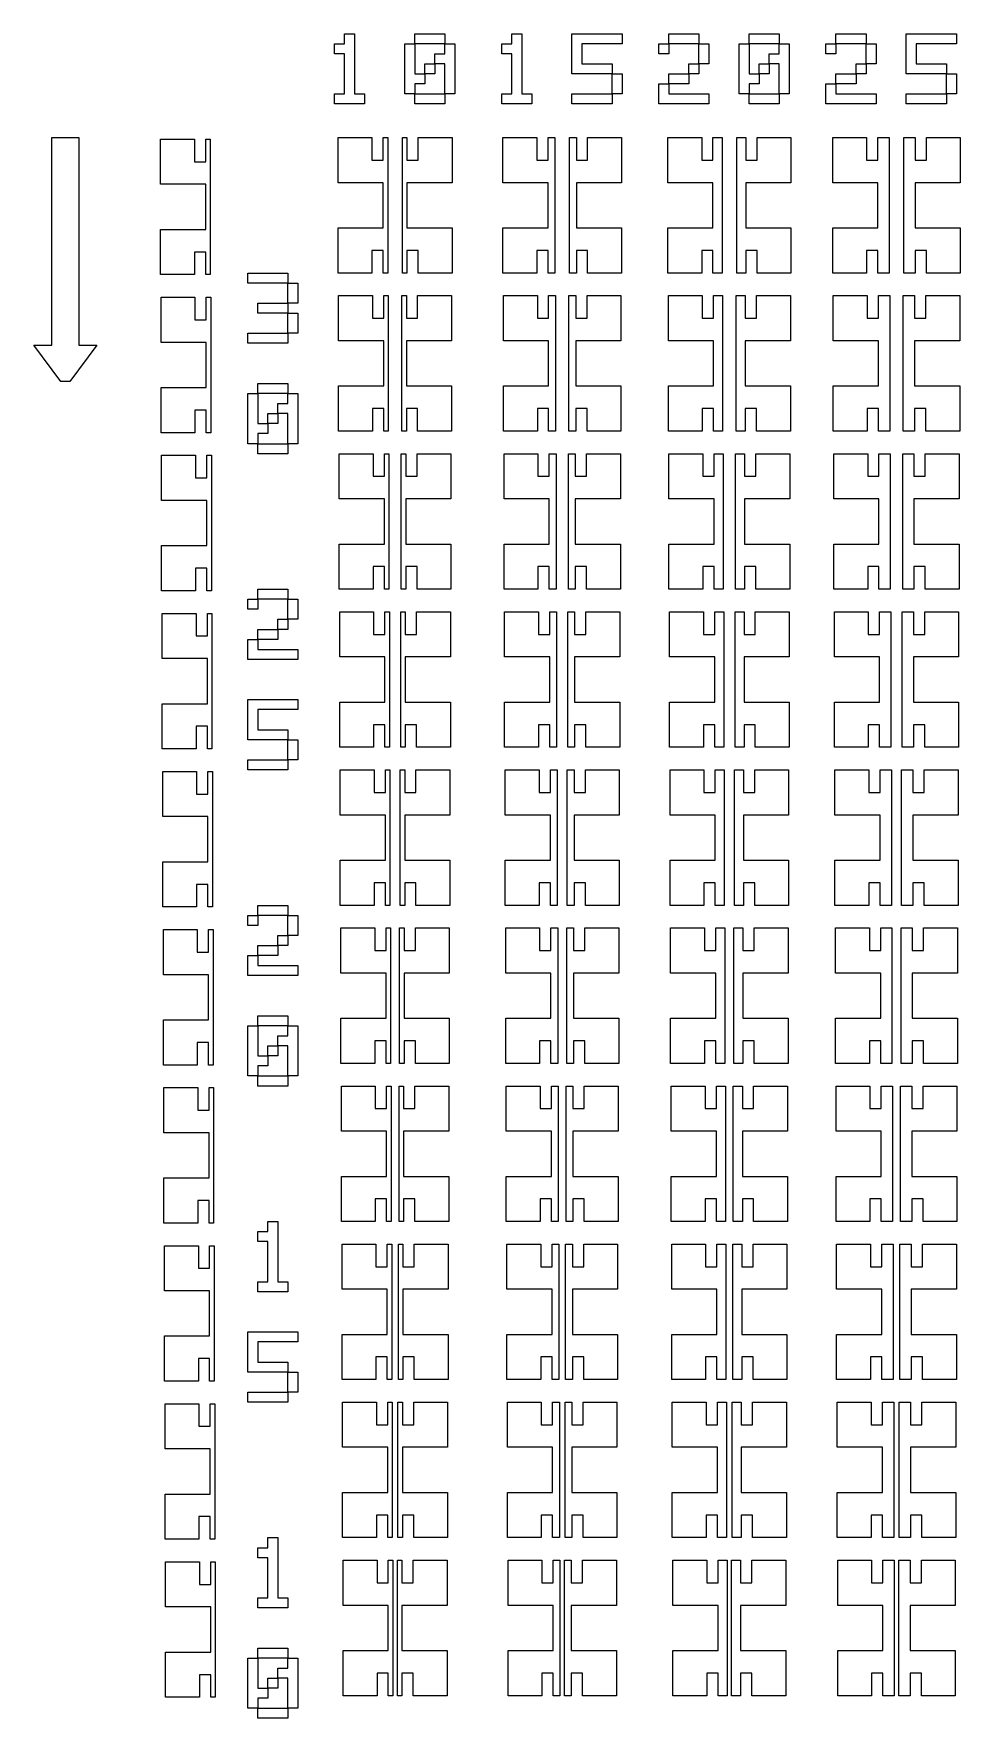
# Model space of a CAD drawing. Extents: x -8000 to 35012, y -2000 to 35300.
# Drawn here: x -8000 to 12512, y -2000 to 35300 of the extents above; entities that cross this region are included whole.
import ezdxf

# ---------------------------------------------------------------- set-up
doc = ezdxf.new("R2010")
doc.units = 0
doc.layers.add('L0D0', color=1, linetype='CONTINUOUS')

msp = doc.modelspace()

# ---------------------------------------------------------------- linework, layer by layer
at = {"layer": 'L0D0'}
for points in [[(-1340.278, 33744.444), (-1340.278, 33966.667), (-1118.056, 33966.667), (-1118.056, 34855.556), (-1340.278, 34855.556), (-1340.278, 35077.778), (-1118.056, 35077.778), (-1118.056, 35300), (-895.833, 35300), (-895.833, 33966.667), (-673.611, 33966.667), (-673.611, 33744.444)], [(215.278, 33966.667), (215.278, 35077.778), (437.5, 35077.778), (437.5, 34411.111), (659.722, 34411.111), (659.722, 34188.889), (437.5, 34188.889), (437.5, 33966.667)], [(437.5, 35077.778), (437.5, 35300), (1104.167, 35300), (1104.167, 35077.778)], [(1104.167, 33966.667), (1104.167, 34633.333), (881.944, 34633.333), (881.944, 34855.556), (1104.167, 34855.556), (1104.167, 35077.778), (1326.389, 35077.778), (1326.389, 33966.667)], [(2359.722, 33744.444), (2359.722, 33966.667), (2581.944, 33966.667), (2581.944, 34855.556), (2359.722, 34855.556), (2359.722, 35077.778), (2581.944, 35077.778), (2581.944, 35300), (2804.167, 35300), (2804.167, 33966.667), (3026.389, 33966.667), (3026.389, 33744.444)], [(3915.278, 34411.111), (3915.278, 35300), (5026.389, 35300), (5026.389, 35077.778), (4137.5, 35077.778), (4137.5, 34633.333), (4804.167, 34633.333), (4804.167, 34411.111)], [(5837.5, 34855.556), (5837.5, 35077.778), (6059.722, 35077.778), (6059.722, 34855.556)], [(6059.722, 35077.778), (6059.722, 35300), (6726.389, 35300), (6726.389, 35077.778)], [(6726.389, 34633.333), (6726.389, 35077.778), (6948.611, 35077.778), (6948.611, 34633.333)], [(7615.278, 33966.667), (7615.278, 35077.778), (7837.5, 35077.778), (7837.5, 34411.111), (8059.722, 34411.111), (8059.722, 34188.889), (7837.5, 34188.889), (7837.5, 33966.667)], [(7837.5, 35077.778), (7837.5, 35300), (8504.167, 35300), (8504.167, 35077.778)], [(8504.167, 33966.667), (8504.167, 34633.333), (8281.944, 34633.333), (8281.944, 34855.556), (8504.167, 34855.556), (8504.167, 35077.778), (8726.389, 35077.778), (8726.389, 33966.667)], [(9537.5, 34855.556), (9537.5, 35077.778), (9759.722, 35077.778), (9759.722, 34855.556)], [(9759.722, 35077.778), (9759.722, 35300), (10426.389, 35300), (10426.389, 35077.778)], [(10426.389, 34633.333), (10426.389, 35077.778), (10648.611, 35077.778), (10648.611, 34633.333)], [(11315.278, 34411.111), (11315.278, 35300), (12426.389, 35300), (12426.389, 35077.778), (11537.5, 35077.778), (11537.5, 34633.333), (12204.167, 34633.333), (12204.167, 34411.111)], [(659.722, 34411.111), (659.722, 34633.333), (881.944, 34633.333), (881.944, 34411.111)], [(4804.167, 33966.667), (4804.167, 34411.111), (5026.389, 34411.111), (5026.389, 33966.667)], [(6059.722, 34188.889), (6059.722, 34411.111), (6504.167, 34411.111), (6504.167, 34188.889)], [(6504.167, 34411.111), (6504.167, 34633.333), (6726.389, 34633.333), (6726.389, 34411.111)], [(8059.722, 34411.111), (8059.722, 34633.333), (8281.944, 34633.333), (8281.944, 34411.111)], [(9759.722, 34188.889), (9759.722, 34411.111), (10204.167, 34411.111), (10204.167, 34188.889)], [(10204.167, 34411.111), (10204.167, 34633.333), (10426.389, 34633.333), (10426.389, 34411.111)], [(12204.167, 33966.667), (12204.167, 34411.111), (12426.389, 34411.111), (12426.389, 33966.667)], [(437.5, 33744.444), (437.5, 33966.667), (1104.167, 33966.667), (1104.167, 33744.444)], [(3915.278, 33744.444), (3915.278, 33966.667), (4804.167, 33966.667), (4804.167, 33744.444)], [(5837.5, 33744.444), (5837.5, 34188.889), (6059.722, 34188.889), (6059.722, 33966.667), (6948.611, 33966.667), (6948.611, 33744.444)], [(7837.5, 33744.444), (7837.5, 33966.667), (8504.167, 33966.667), (8504.167, 33744.444)], [(9537.5, 33744.444), (9537.5, 34188.889), (9759.722, 34188.889), (9759.722, 33966.667), (10648.611, 33966.667), (10648.611, 33744.444)], [(11315.278, 33744.444), (11315.278, 33966.667), (12204.167, 33966.667), (12204.167, 33744.444)], [(-7400, 27600), (-8000, 28400), (-7600, 28400), (-7600, 33000), (-7000, 33000), (-7000, 28400), (-6600, 28400), (-7200, 27600)], [(-5192.5, 29965), (-5192.5, 30965), (-4192.5, 30965), (-4192.5, 31965), (-5192.5, 31965), (-5192.5, 32965), (-4442.5, 32965), (-4442.5, 32465), (-4192.5, 32465), (-4192.5, 32965), (-4092.5, 32965), (-4092.5, 29965), (-4192.5, 29965), (-4192.5, 30465), (-4442.5, 30465), (-4442.5, 29965)], [(-1262.5, 30000), (-1262.5, 31000), (-262.5, 31000), (-262.5, 32000), (-1262.5, 32000), (-1262.5, 33000), (-512.5, 33000), (-512.5, 32500), (-262.5, 32500), (-262.5, 33000), (-162.5, 33000), (-162.5, 30000), (-262.5, 30000), (-262.5, 30500), (-512.5, 30500), (-512.5, 30000)], [(162.5, 30000), (162.5, 33000), (262.5, 33000), (262.5, 32500), (512.5, 32500), (512.5, 33000), (1262.5, 33000), (1262.5, 32000), (262.5, 32000), (262.5, 31000), (1262.5, 31000), (1262.5, 30000), (512.5, 30000), (512.5, 30500), (262.5, 30500), (262.5, 30000)], [(2387.5, 30000), (2387.5, 31000), (3387.5, 31000), (3387.5, 32000), (2387.5, 32000), (2387.5, 33000), (3137.5, 33000), (3137.5, 32500), (3387.5, 32500), (3387.5, 33000), (3537.5, 33000), (3537.5, 30000), (3387.5, 30000), (3387.5, 30500), (3137.5, 30500), (3137.5, 30000)], [(3862.5, 30000), (3862.5, 33000), (4012.5, 33000), (4012.5, 32500), (4262.5, 32500), (4262.5, 33000), (5012.5, 33000), (5012.5, 32000), (4012.5, 32000), (4012.5, 31000), (5012.5, 31000), (5012.5, 30000), (4262.5, 30000), (4262.5, 30500), (4012.5, 30500), (4012.5, 30000)], [(6037.5, 30000), (6037.5, 31000), (7037.5, 31000), (7037.5, 32000), (6037.5, 32000), (6037.5, 33000), (6787.5, 33000), (6787.5, 32500), (7037.5, 32500), (7037.5, 33000), (7237.5, 33000), (7237.5, 30000), (7037.5, 30000), (7037.5, 30500), (6787.5, 30500), (6787.5, 30000)], [(7562.5, 30000), (7562.5, 33000), (7762.5, 33000), (7762.5, 32500), (8012.5, 32500), (8012.5, 33000), (8762.5, 33000), (8762.5, 32000), (7762.5, 32000), (7762.5, 31000), (8762.5, 31000), (8762.5, 30000), (8012.5, 30000), (8012.5, 30500), (7762.5, 30500), (7762.5, 30000)], [(9687.5, 30000), (9687.5, 31000), (10687.5, 31000), (10687.5, 32000), (9687.5, 32000), (9687.5, 33000), (10437.5, 33000), (10437.5, 32500), (10687.5, 32500), (10687.5, 33000), (10937.5, 33000), (10937.5, 30000), (10687.5, 30000), (10687.5, 30500), (10437.5, 30500), (10437.5, 30000)], [(11262.5, 30000), (11262.5, 33000), (11512.5, 33000), (11512.5, 32500), (11762.5, 32500), (11762.5, 33000), (12512.5, 33000), (12512.5, 32000), (11512.5, 32000), (11512.5, 31000), (12512.5, 31000), (12512.5, 30000), (11762.5, 30000), (11762.5, 30500), (11512.5, 30500), (11512.5, 30000)], [(-3262.5, 29777.778), (-3262.5, 30000), (-2373.611, 30000), (-2373.611, 29777.778)], [(-2373.611, 29333.333), (-2373.611, 29777.778), (-2151.389, 29777.778), (-2151.389, 29333.333)], [(-1250, 26500), (-1250, 27500), (-250, 27500), (-250, 28500), (-1250, 28500), (-1250, 29500), (-500, 29500), (-500, 29000), (-250, 29000), (-250, 29500), (-150, 29500), (-150, 26500), (-250, 26500), (-250, 27000), (-500, 27000), (-500, 26500)], [(150, 26500), (150, 29500), (250, 29500), (250, 29000), (500, 29000), (500, 29500), (1250, 29500), (1250, 28500), (250, 28500), (250, 27500), (1250, 27500), (1250, 26500), (500, 26500), (500, 27000), (250, 27000), (250, 26500)], [(2400, 26500), (2400, 27500), (3400, 27500), (3400, 28500), (2400, 28500), (2400, 29500), (3150, 29500), (3150, 29000), (3400, 29000), (3400, 29500), (3550, 29500), (3550, 26500), (3400, 26500), (3400, 27000), (3150, 27000), (3150, 26500)], [(3850, 26500), (3850, 29500), (4000, 29500), (4000, 29000), (4250, 29000), (4250, 29500), (5000, 29500), (5000, 28500), (4000, 28500), (4000, 27500), (5000, 27500), (5000, 26500), (4250, 26500), (4250, 27000), (4000, 27000), (4000, 26500)], [(6050, 26500), (6050, 27500), (7050, 27500), (7050, 28500), (6050, 28500), (6050, 29500), (6800, 29500), (6800, 29000), (7050, 29000), (7050, 29500), (7250, 29500), (7250, 26500), (7050, 26500), (7050, 27000), (6800, 27000), (6800, 26500)], [(7550, 26500), (7550, 29500), (7750, 29500), (7750, 29000), (8000, 29000), (8000, 29500), (8750, 29500), (8750, 28500), (7750, 28500), (7750, 27500), (8750, 27500), (8750, 26500), (8000, 26500), (8000, 27000), (7750, 27000), (7750, 26500)], [(9700, 26500), (9700, 27500), (10700, 27500), (10700, 28500), (9700, 28500), (9700, 29500), (10450, 29500), (10450, 29000), (10700, 29000), (10700, 29500), (10950, 29500), (10950, 26500), (10700, 26500), (10700, 27000), (10450, 27000), (10450, 26500)], [(11250, 26500), (11250, 29500), (11500, 29500), (11500, 29000), (11750, 29000), (11750, 29500), (12500, 29500), (12500, 28500), (11500, 28500), (11500, 27500), (12500, 27500), (12500, 26500), (11750, 26500), (11750, 27000), (11500, 27000), (11500, 26500)], [(-5180, 26465), (-5180, 27465), (-4180, 27465), (-4180, 28465), (-5180, 28465), (-5180, 29465), (-4430, 29465), (-4430, 28965), (-4180, 28965), (-4180, 29465), (-4080, 29465), (-4080, 26465), (-4180, 26465), (-4180, 26965), (-4430, 26965), (-4430, 26465)], [(-3040.278, 29111.111), (-3040.278, 29333.333), (-2373.611, 29333.333), (-2373.611, 29111.111)], [(-2373.611, 28666.667), (-2373.611, 29111.111), (-2151.389, 29111.111), (-2151.389, 28666.667)], [(-3262.5, 28444.444), (-3262.5, 28666.667), (-2373.611, 28666.667), (-2373.611, 28444.444)], [(-3262.5, 26222.222), (-3262.5, 27333.333), (-3040.278, 27333.333), (-3040.278, 26666.667), (-2818.056, 26666.667), (-2818.056, 26444.444), (-3040.278, 26444.444), (-3040.278, 26222.222)], [(-3040.278, 27333.333), (-3040.278, 27555.556), (-2373.611, 27555.556), (-2373.611, 27333.333)], [(-2373.611, 26222.222), (-2373.611, 26888.889), (-2595.833, 26888.889), (-2595.833, 27111.111), (-2373.611, 27111.111), (-2373.611, 27333.333), (-2151.389, 27333.333), (-2151.389, 26222.222)], [(-2818.056, 26666.667), (-2818.056, 26888.889), (-2595.833, 26888.889), (-2595.833, 26666.667)], [(-3040.278, 26000), (-3040.278, 26222.222), (-2373.611, 26222.222), (-2373.611, 26000)], [(-5167.5, 22965), (-5167.5, 23965), (-4167.5, 23965), (-4167.5, 24965), (-5167.5, 24965), (-5167.5, 25965), (-4417.5, 25965), (-4417.5, 25465), (-4167.5, 25465), (-4167.5, 25965), (-4067.5, 25965), (-4067.5, 22965), (-4167.5, 22965), (-4167.5, 23465), (-4417.5, 23465), (-4417.5, 22965)], [(-1237.5, 23000), (-1237.5, 24000), (-237.5, 24000), (-237.5, 25000), (-1237.5, 25000), (-1237.5, 26000), (-487.5, 26000), (-487.5, 25500), (-237.5, 25500), (-237.5, 26000), (-137.5, 26000), (-137.5, 23000), (-237.5, 23000), (-237.5, 23500), (-487.5, 23500), (-487.5, 23000)], [(137.5, 23000), (137.5, 26000), (237.5, 26000), (237.5, 25500), (487.5, 25500), (487.5, 26000), (1237.5, 26000), (1237.5, 25000), (237.5, 25000), (237.5, 24000), (1237.5, 24000), (1237.5, 23000), (487.5, 23000), (487.5, 23500), (237.5, 23500), (237.5, 23000)], [(2412.5, 23000), (2412.5, 24000), (3412.5, 24000), (3412.5, 25000), (2412.5, 25000), (2412.5, 26000), (3162.5, 26000), (3162.5, 25500), (3412.5, 25500), (3412.5, 26000), (3562.5, 26000), (3562.5, 23000), (3412.5, 23000), (3412.5, 23500), (3162.5, 23500), (3162.5, 23000)], [(3837.5, 23000), (3837.5, 26000), (3987.5, 26000), (3987.5, 25500), (4237.5, 25500), (4237.5, 26000), (4987.5, 26000), (4987.5, 25000), (3987.5, 25000), (3987.5, 24000), (4987.5, 24000), (4987.5, 23000), (4237.5, 23000), (4237.5, 23500), (3987.5, 23500), (3987.5, 23000)], [(6062.5, 23000), (6062.5, 24000), (7062.5, 24000), (7062.5, 25000), (6062.5, 25000), (6062.5, 26000), (6812.5, 26000), (6812.5, 25500), (7062.5, 25500), (7062.5, 26000), (7262.5, 26000), (7262.5, 23000), (7062.5, 23000), (7062.5, 23500), (6812.5, 23500), (6812.5, 23000)], [(7537.5, 23000), (7537.5, 26000), (7737.5, 26000), (7737.5, 25500), (7987.5, 25500), (7987.5, 26000), (8737.5, 26000), (8737.5, 25000), (7737.5, 25000), (7737.5, 24000), (8737.5, 24000), (8737.5, 23000), (7987.5, 23000), (7987.5, 23500), (7737.5, 23500), (7737.5, 23000)], [(9712.5, 23000), (9712.5, 24000), (10712.5, 24000), (10712.5, 25000), (9712.5, 25000), (9712.5, 26000), (10462.5, 26000), (10462.5, 25500), (10712.5, 25500), (10712.5, 26000), (10962.5, 26000), (10962.5, 23000), (10712.5, 23000), (10712.5, 23500), (10462.5, 23500), (10462.5, 23000)], [(11237.5, 23000), (11237.5, 26000), (11487.5, 26000), (11487.5, 25500), (11737.5, 25500), (11737.5, 26000), (12487.5, 26000), (12487.5, 25000), (11487.5, 25000), (11487.5, 24000), (12487.5, 24000), (12487.5, 23000), (11737.5, 23000), (11737.5, 23500), (11487.5, 23500), (11487.5, 23000)], [(-3262.5, 22555.556), (-3262.5, 22777.778), (-3040.278, 22777.778), (-3040.278, 22555.556)], [(-3040.278, 22777.778), (-3040.278, 23000), (-2373.611, 23000), (-2373.611, 22777.778)], [(-2373.611, 22333.333), (-2373.611, 22777.778), (-2151.389, 22777.778), (-2151.389, 22333.333)], [(-5155, 19465), (-5155, 20465), (-4155, 20465), (-4155, 21465), (-5155, 21465), (-5155, 22465), (-4405, 22465), (-4405, 21965), (-4155, 21965), (-4155, 22465), (-4055, 22465), (-4055, 19465), (-4155, 19465), (-4155, 19965), (-4405, 19965), (-4405, 19465)], [(-1225, 19500), (-1225, 20500), (-225, 20500), (-225, 21500), (-1225, 21500), (-1225, 22500), (-475, 22500), (-475, 22000), (-225, 22000), (-225, 22500), (-125, 22500), (-125, 19500), (-225, 19500), (-225, 20000), (-475, 20000), (-475, 19500)], [(125, 19500), (125, 22500), (225, 22500), (225, 22000), (475, 22000), (475, 22500), (1225, 22500), (1225, 21500), (225, 21500), (225, 20500), (1225, 20500), (1225, 19500), (475, 19500), (475, 20000), (225, 20000), (225, 19500)], [(2425, 19500), (2425, 20500), (3425, 20500), (3425, 21500), (2425, 21500), (2425, 22500), (3175, 22500), (3175, 22000), (3425, 22000), (3425, 22500), (3575, 22500), (3575, 19500), (3425, 19500), (3425, 20000), (3175, 20000), (3175, 19500)], [(3825, 19500), (3825, 22500), (3975, 22500), (3975, 22000), (4225, 22000), (4225, 22500), (4975, 22500), (4975, 21500), (3975, 21500), (3975, 20500), (4975, 20500), (4975, 19500), (4225, 19500), (4225, 20000), (3975, 20000), (3975, 19500)], [(6075, 19500), (6075, 20500), (7075, 20500), (7075, 21500), (6075, 21500), (6075, 22500), (6825, 22500), (6825, 22000), (7075, 22000), (7075, 22500), (7275, 22500), (7275, 19500), (7075, 19500), (7075, 20000), (6825, 20000), (6825, 19500)], [(7525, 19500), (7525, 22500), (7725, 22500), (7725, 22000), (7975, 22000), (7975, 22500), (8725, 22500), (8725, 21500), (7725, 21500), (7725, 20500), (8725, 20500), (8725, 19500), (7975, 19500), (7975, 20000), (7725, 20000), (7725, 19500)], [(9725, 19500), (9725, 20500), (10725, 20500), (10725, 21500), (9725, 21500), (9725, 22500), (10475, 22500), (10475, 22000), (10725, 22000), (10725, 22500), (10975, 22500), (10975, 19500), (10725, 19500), (10725, 20000), (10475, 20000), (10475, 19500)], [(11225, 19500), (11225, 22500), (11475, 22500), (11475, 22000), (11725, 22000), (11725, 22500), (12475, 22500), (12475, 21500), (11475, 21500), (11475, 20500), (12475, 20500), (12475, 19500), (11725, 19500), (11725, 20000), (11475, 20000), (11475, 19500)], [(-3040.278, 21888.889), (-3040.278, 22111.111), (-2595.833, 22111.111), (-2595.833, 21888.889)], [(-2595.833, 22111.111), (-2595.833, 22333.333), (-2373.611, 22333.333), (-2373.611, 22111.111)], [(-3262.5, 21444.444), (-3262.5, 21888.889), (-3040.278, 21888.889), (-3040.278, 21666.667), (-2151.389, 21666.667), (-2151.389, 21444.444)], [(-3262.5, 19666.667), (-3262.5, 20555.556), (-2151.389, 20555.556), (-2151.389, 20333.333), (-3040.278, 20333.333), (-3040.278, 19888.889), (-2373.611, 19888.889), (-2373.611, 19666.667)], [(-2373.611, 19222.222), (-2373.611, 19666.667), (-2151.389, 19666.667), (-2151.389, 19222.222)], [(-3262.5, 19000), (-3262.5, 19222.222), (-2373.611, 19222.222), (-2373.611, 19000)], [(-5142.5, 15965), (-5142.5, 16965), (-4142.5, 16965), (-4142.5, 17965), (-5142.5, 17965), (-5142.5, 18965), (-4392.5, 18965), (-4392.5, 18465), (-4142.5, 18465), (-4142.5, 18965), (-4042.5, 18965), (-4042.5, 15965), (-4142.5, 15965), (-4142.5, 16465), (-4392.5, 16465), (-4392.5, 15965)], [(-1212.5, 16000), (-1212.5, 17000), (-212.5, 17000), (-212.5, 18000), (-1212.5, 18000), (-1212.5, 19000), (-462.5, 19000), (-462.5, 18500), (-212.5, 18500), (-212.5, 19000), (-112.5, 19000), (-112.5, 16000), (-212.5, 16000), (-212.5, 16500), (-462.5, 16500), (-462.5, 16000)], [(112.5, 16000), (112.5, 19000), (212.5, 19000), (212.5, 18500), (462.5, 18500), (462.5, 19000), (1212.5, 19000), (1212.5, 18000), (212.5, 18000), (212.5, 17000), (1212.5, 17000), (1212.5, 16000), (462.5, 16000), (462.5, 16500), (212.5, 16500), (212.5, 16000)], [(2437.5, 16000), (2437.5, 17000), (3437.5, 17000), (3437.5, 18000), (2437.5, 18000), (2437.5, 19000), (3187.5, 19000), (3187.5, 18500), (3437.5, 18500), (3437.5, 19000), (3587.5, 19000), (3587.5, 16000), (3437.5, 16000), (3437.5, 16500), (3187.5, 16500), (3187.5, 16000)], [(3812.5, 16000), (3812.5, 19000), (3962.5, 19000), (3962.5, 18500), (4212.5, 18500), (4212.5, 19000), (4962.5, 19000), (4962.5, 18000), (3962.5, 18000), (3962.5, 17000), (4962.5, 17000), (4962.5, 16000), (4212.5, 16000), (4212.5, 16500), (3962.5, 16500), (3962.5, 16000)], [(6087.5, 16000), (6087.5, 17000), (7087.5, 17000), (7087.5, 18000), (6087.5, 18000), (6087.5, 19000), (6837.5, 19000), (6837.5, 18500), (7087.5, 18500), (7087.5, 19000), (7287.5, 19000), (7287.5, 16000), (7087.5, 16000), (7087.5, 16500), (6837.5, 16500), (6837.5, 16000)], [(7512.5, 16000), (7512.5, 19000), (7712.5, 19000), (7712.5, 18500), (7962.5, 18500), (7962.5, 19000), (8712.5, 19000), (8712.5, 18000), (7712.5, 18000), (7712.5, 17000), (8712.5, 17000), (8712.5, 16000), (7962.5, 16000), (7962.5, 16500), (7712.5, 16500), (7712.5, 16000)], [(9737.5, 16000), (9737.5, 17000), (10737.5, 17000), (10737.5, 18000), (9737.5, 18000), (9737.5, 19000), (10487.5, 19000), (10487.5, 18500), (10737.5, 18500), (10737.5, 19000), (10987.5, 19000), (10987.5, 16000), (10737.5, 16000), (10737.5, 16500), (10487.5, 16500), (10487.5, 16000)], [(11212.5, 16000), (11212.5, 19000), (11462.5, 19000), (11462.5, 18500), (11712.5, 18500), (11712.5, 19000), (12462.5, 19000), (12462.5, 18000), (11462.5, 18000), (11462.5, 17000), (12462.5, 17000), (12462.5, 16000), (11712.5, 16000), (11712.5, 16500), (11462.5, 16500), (11462.5, 16000)], [(-3262.5, 15555.556), (-3262.5, 15777.778), (-3040.278, 15777.778), (-3040.278, 15555.556)], [(-3040.278, 15777.778), (-3040.278, 16000), (-2373.611, 16000), (-2373.611, 15777.778)], [(-2373.611, 15333.333), (-2373.611, 15777.778), (-2151.389, 15777.778), (-2151.389, 15333.333)], [(-5130, 12465), (-5130, 13465), (-4130, 13465), (-4130, 14465), (-5130, 14465), (-5130, 15465), (-4380, 15465), (-4380, 14965), (-4130, 14965), (-4130, 15465), (-4030, 15465), (-4030, 12465), (-4130, 12465), (-4130, 12965), (-4380, 12965), (-4380, 12465)], [(-2595.833, 15111.111), (-2595.833, 15333.333), (-2373.611, 15333.333), (-2373.611, 15111.111)], [(-1200, 12500), (-1200, 13500), (-200, 13500), (-200, 14500), (-1200, 14500), (-1200, 15500), (-450, 15500), (-450, 15000), (-200, 15000), (-200, 15500), (-100, 15500), (-100, 12500), (-200, 12500), (-200, 13000), (-450, 13000), (-450, 12500)], [(100, 12500), (100, 15500), (200, 15500), (200, 15000), (450, 15000), (450, 15500), (1200, 15500), (1200, 14500), (200, 14500), (200, 13500), (1200, 13500), (1200, 12500), (450, 12500), (450, 13000), (200, 13000), (200, 12500)], [(2450, 12500), (2450, 13500), (3450, 13500), (3450, 14500), (2450, 14500), (2450, 15500), (3200, 15500), (3200, 15000), (3450, 15000), (3450, 15500), (3600, 15500), (3600, 12500), (3450, 12500), (3450, 13000), (3200, 13000), (3200, 12500)], [(3800, 12500), (3800, 15500), (3950, 15500), (3950, 15000), (4200, 15000), (4200, 15500), (4950, 15500), (4950, 14500), (3950, 14500), (3950, 13500), (4950, 13500), (4950, 12500), (4200, 12500), (4200, 13000), (3950, 13000), (3950, 12500)], [(6100, 12500), (6100, 13500), (7100, 13500), (7100, 14500), (6100, 14500), (6100, 15500), (6850, 15500), (6850, 15000), (7100, 15000), (7100, 15500), (7300, 15500), (7300, 12500), (7100, 12500), (7100, 13000), (6850, 13000), (6850, 12500)], [(7500, 12500), (7500, 15500), (7700, 15500), (7700, 15000), (7950, 15000), (7950, 15500), (8700, 15500), (8700, 14500), (7700, 14500), (7700, 13500), (8700, 13500), (8700, 12500), (7950, 12500), (7950, 13000), (7700, 13000), (7700, 12500)], [(9750, 12500), (9750, 13500), (10750, 13500), (10750, 14500), (9750, 14500), (9750, 15500), (10500, 15500), (10500, 15000), (10750, 15000), (10750, 15500), (11000, 15500), (11000, 12500), (10750, 12500), (10750, 13000), (10500, 13000), (10500, 12500)], [(11200, 12500), (11200, 15500), (11450, 15500), (11450, 15000), (11700, 15000), (11700, 15500), (12450, 15500), (12450, 14500), (11450, 14500), (11450, 13500), (12450, 13500), (12450, 12500), (11700, 12500), (11700, 13000), (11450, 13000), (11450, 12500)], [(-3040.278, 14888.889), (-3040.278, 15111.111), (-2595.833, 15111.111), (-2595.833, 14888.889)], [(-3262.5, 14444.444), (-3262.5, 14888.889), (-3040.278, 14888.889), (-3040.278, 14666.667), (-2151.389, 14666.667), (-2151.389, 14444.444)], [(-3040.278, 13333.333), (-3040.278, 13555.556), (-2373.611, 13555.556), (-2373.611, 13333.333)], [(-3262.5, 12222.222), (-3262.5, 13333.333), (-3040.278, 13333.333), (-3040.278, 12666.667), (-2818.056, 12666.667), (-2818.056, 12444.444), (-3040.278, 12444.444), (-3040.278, 12222.222)], [(-2373.611, 12222.222), (-2373.611, 12888.889), (-2595.833, 12888.889), (-2595.833, 13111.111), (-2373.611, 13111.111), (-2373.611, 13333.333), (-2151.389, 13333.333), (-2151.389, 12222.222)], [(-2818.056, 12666.667), (-2818.056, 12888.889), (-2595.833, 12888.889), (-2595.833, 12666.667)], [(-5117.5, 8965), (-5117.5, 9965), (-4117.5, 9965), (-4117.5, 10965), (-5117.5, 10965), (-5117.5, 11965), (-4367.5, 11965), (-4367.5, 11465), (-4117.5, 11465), (-4117.5, 11965), (-4017.5, 11965), (-4017.5, 8965), (-4117.5, 8965), (-4117.5, 9465), (-4367.5, 9465), (-4367.5, 8965)], [(-3040.278, 12000), (-3040.278, 12222.222), (-2373.611, 12222.222), (-2373.611, 12000)], [(-1187.5, 9000), (-1187.5, 10000), (-187.5, 10000), (-187.5, 11000), (-1187.5, 11000), (-1187.5, 12000), (-437.5, 12000), (-437.5, 11500), (-187.5, 11500), (-187.5, 12000), (-87.5, 12000), (-87.5, 9000), (-187.5, 9000), (-187.5, 9500), (-437.5, 9500), (-437.5, 9000)], [(87.5, 9000), (87.5, 12000), (187.5, 12000), (187.5, 11500), (437.5, 11500), (437.5, 12000), (1187.5, 12000), (1187.5, 11000), (187.5, 11000), (187.5, 10000), (1187.5, 10000), (1187.5, 9000), (437.5, 9000), (437.5, 9500), (187.5, 9500), (187.5, 9000)], [(2462.5, 9000), (2462.5, 10000), (3462.5, 10000), (3462.5, 11000), (2462.5, 11000), (2462.5, 12000), (3212.5, 12000), (3212.5, 11500), (3462.5, 11500), (3462.5, 12000), (3612.5, 12000), (3612.5, 9000), (3462.5, 9000), (3462.5, 9500), (3212.5, 9500), (3212.5, 9000)], [(3787.5, 9000), (3787.5, 12000), (3937.5, 12000), (3937.5, 11500), (4187.5, 11500), (4187.5, 12000), (4937.5, 12000), (4937.5, 11000), (3937.5, 11000), (3937.5, 10000), (4937.5, 10000), (4937.5, 9000), (4187.5, 9000), (4187.5, 9500), (3937.5, 9500), (3937.5, 9000)], [(6112.5, 9000), (6112.5, 10000), (7112.5, 10000), (7112.5, 11000), (6112.5, 11000), (6112.5, 12000), (6862.5, 12000), (6862.5, 11500), (7112.5, 11500), (7112.5, 12000), (7312.5, 12000), (7312.5, 9000), (7112.5, 9000), (7112.5, 9500), (6862.5, 9500), (6862.5, 9000)], [(7487.5, 9000), (7487.5, 12000), (7687.5, 12000), (7687.5, 11500), (7937.5, 11500), (7937.5, 12000), (8687.5, 12000), (8687.5, 11000), (7687.5, 11000), (7687.5, 10000), (8687.5, 10000), (8687.5, 9000), (7937.5, 9000), (7937.5, 9500), (7687.5, 9500), (7687.5, 9000)], [(9762.5, 9000), (9762.5, 10000), (10762.5, 10000), (10762.5, 11000), (9762.5, 11000), (9762.5, 12000), (10512.5, 12000), (10512.5, 11500), (10762.5, 11500), (10762.5, 12000), (11012.5, 12000), (11012.5, 9000), (10762.5, 9000), (10762.5, 9500), (10512.5, 9500), (10512.5, 9000)], [(11187.5, 9000), (11187.5, 12000), (11437.5, 12000), (11437.5, 11500), (11687.5, 11500), (11687.5, 12000), (12437.5, 12000), (12437.5, 11000), (11437.5, 11000), (11437.5, 10000), (12437.5, 10000), (12437.5, 9000), (11687.5, 9000), (11687.5, 9500), (11437.5, 9500), (11437.5, 9000)], [(-3040.278, 7444.444), (-3040.278, 7666.667), (-2818.056, 7666.667), (-2818.056, 8555.556), (-3040.278, 8555.556), (-3040.278, 8777.778), (-2818.056, 8777.778), (-2818.056, 9000), (-2595.833, 9000), (-2595.833, 7666.667), (-2373.611, 7666.667), (-2373.611, 7444.444)], [(-5105, 5465), (-5105, 6465), (-4105, 6465), (-4105, 7465), (-5105, 7465), (-5105, 8465), (-4355, 8465), (-4355, 7965), (-4105, 7965), (-4105, 8465), (-4005, 8465), (-4005, 5465), (-4105, 5465), (-4105, 5965), (-4355, 5965), (-4355, 5465)], [(-1175, 5500), (-1175, 6500), (-175, 6500), (-175, 7500), (-1175, 7500), (-1175, 8500), (-425, 8500), (-425, 8000), (-175, 8000), (-175, 8500), (-75, 8500), (-75, 5500), (-175, 5500), (-175, 6000), (-425, 6000), (-425, 5500)], [(75, 5500), (75, 8500), (175, 8500), (175, 8000), (425, 8000), (425, 8500), (1175, 8500), (1175, 7500), (175, 7500), (175, 6500), (1175, 6500), (1175, 5500), (425, 5500), (425, 6000), (175, 6000), (175, 5500)], [(2475, 5500), (2475, 6500), (3475, 6500), (3475, 7500), (2475, 7500), (2475, 8500), (3225, 8500), (3225, 8000), (3475, 8000), (3475, 8500), (3625, 8500), (3625, 5500), (3475, 5500), (3475, 6000), (3225, 6000), (3225, 5500)], [(3775, 5500), (3775, 8500), (3925, 8500), (3925, 8000), (4175, 8000), (4175, 8500), (4925, 8500), (4925, 7500), (3925, 7500), (3925, 6500), (4925, 6500), (4925, 5500), (4175, 5500), (4175, 6000), (3925, 6000), (3925, 5500)], [(6125, 5500), (6125, 6500), (7125, 6500), (7125, 7500), (6125, 7500), (6125, 8500), (6875, 8500), (6875, 8000), (7125, 8000), (7125, 8500), (7325, 8500), (7325, 5500), (7125, 5500), (7125, 6000), (6875, 6000), (6875, 5500)], [(7475, 5500), (7475, 8500), (7675, 8500), (7675, 8000), (7925, 8000), (7925, 8500), (8675, 8500), (8675, 7500), (7675, 7500), (7675, 6500), (8675, 6500), (8675, 5500), (7925, 5500), (7925, 6000), (7675, 6000), (7675, 5500)], [(9775, 5500), (9775, 6500), (10775, 6500), (10775, 7500), (9775, 7500), (9775, 8500), (10525, 8500), (10525, 8000), (10775, 8000), (10775, 8500), (11025, 8500), (11025, 5500), (10775, 5500), (10775, 6000), (10525, 6000), (10525, 5500)], [(11175, 5500), (11175, 8500), (11425, 8500), (11425, 8000), (11675, 8000), (11675, 8500), (12425, 8500), (12425, 7500), (11425, 7500), (11425, 6500), (12425, 6500), (12425, 5500), (11675, 5500), (11675, 6000), (11425, 6000), (11425, 5500)], [(-3262.5, 5666.667), (-3262.5, 6555.556), (-2151.389, 6555.556), (-2151.389, 6333.333), (-3040.278, 6333.333), (-3040.278, 5888.889), (-2373.611, 5888.889), (-2373.611, 5666.667)], [(-2373.611, 5222.222), (-2373.611, 5666.667), (-2151.389, 5666.667), (-2151.389, 5222.222)], [(-3262.5, 5000), (-3262.5, 5222.222), (-2373.611, 5222.222), (-2373.611, 5000)], [(-5092.5, 1965), (-5092.5, 2965), (-4092.5, 2965), (-4092.5, 3965), (-5092.5, 3965), (-5092.5, 4965), (-4342.5, 4965), (-4342.5, 4465), (-4092.5, 4465), (-4092.5, 4965), (-3992.5, 4965), (-3992.5, 1965), (-4092.5, 1965), (-4092.5, 2465), (-4342.5, 2465), (-4342.5, 1965)], [(-1162.5, 2000), (-1162.5, 3000), (-162.5, 3000), (-162.5, 4000), (-1162.5, 4000), (-1162.5, 5000), (-412.5, 5000), (-412.5, 4500), (-162.5, 4500), (-162.5, 5000), (-62.5, 5000), (-62.5, 2000), (-162.5, 2000), (-162.5, 2500), (-412.5, 2500), (-412.5, 2000)], [(62.5, 2000), (62.5, 5000), (162.5, 5000), (162.5, 4500), (412.5, 4500), (412.5, 5000), (1162.5, 5000), (1162.5, 4000), (162.5, 4000), (162.5, 3000), (1162.5, 3000), (1162.5, 2000), (412.5, 2000), (412.5, 2500), (162.5, 2500), (162.5, 2000)], [(2487.5, 2000), (2487.5, 3000), (3487.5, 3000), (3487.5, 4000), (2487.5, 4000), (2487.5, 5000), (3237.5, 5000), (3237.5, 4500), (3487.5, 4500), (3487.5, 5000), (3637.5, 5000), (3637.5, 2000), (3487.5, 2000), (3487.5, 2500), (3237.5, 2500), (3237.5, 2000)], [(3762.5, 2000), (3762.5, 5000), (3912.5, 5000), (3912.5, 4500), (4162.5, 4500), (4162.5, 5000), (4912.5, 5000), (4912.5, 4000), (3912.5, 4000), (3912.5, 3000), (4912.5, 3000), (4912.5, 2000), (4162.5, 2000), (4162.5, 2500), (3912.5, 2500), (3912.5, 2000)], [(6137.5, 2000), (6137.5, 3000), (7137.5, 3000), (7137.5, 4000), (6137.5, 4000), (6137.5, 5000), (6887.5, 5000), (6887.5, 4500), (7137.5, 4500), (7137.5, 5000), (7337.5, 5000), (7337.5, 2000), (7137.5, 2000), (7137.5, 2500), (6887.5, 2500), (6887.5, 2000)], [(7462.5, 2000), (7462.5, 5000), (7662.5, 5000), (7662.5, 4500), (7912.5, 4500), (7912.5, 5000), (8662.5, 5000), (8662.5, 4000), (7662.5, 4000), (7662.5, 3000), (8662.5, 3000), (8662.5, 2000), (7912.5, 2000), (7912.5, 2500), (7662.5, 2500), (7662.5, 2000)], [(9787.5, 2000), (9787.5, 3000), (10787.5, 3000), (10787.5, 4000), (9787.5, 4000), (9787.5, 5000), (10537.5, 5000), (10537.5, 4500), (10787.5, 4500), (10787.5, 5000), (11037.5, 5000), (11037.5, 2000), (10787.5, 2000), (10787.5, 2500), (10537.5, 2500), (10537.5, 2000)], [(11162.5, 2000), (11162.5, 5000), (11412.5, 5000), (11412.5, 4500), (11662.5, 4500), (11662.5, 5000), (12412.5, 5000), (12412.5, 4000), (11412.5, 4000), (11412.5, 3000), (12412.5, 3000), (12412.5, 2000), (11662.5, 2000), (11662.5, 2500), (11412.5, 2500), (11412.5, 2000)], [(-3040.278, 444.444), (-3040.278, 666.667), (-2818.056, 666.667), (-2818.056, 1555.556), (-3040.278, 1555.556), (-3040.278, 1777.778), (-2818.056, 1777.778), (-2818.056, 2000), (-2595.833, 2000), (-2595.833, 666.667), (-2373.611, 666.667), (-2373.611, 444.444)], [(-1150, -1500), (-1150, -500), (-150, -500), (-150, 500), (-1150, 500), (-1150, 1500), (-400, 1500), (-400, 1000), (-150, 1000), (-150, 1500), (-50, 1500), (-50, -1500), (-150, -1500), (-150, -1000), (-400, -1000), (-400, -1500)], [(50, -1500), (50, 1500), (150, 1500), (150, 1000), (400, 1000), (400, 1500), (1150, 1500), (1150, 500), (150, 500), (150, -500), (1150, -500), (1150, -1500), (400, -1500), (400, -1000), (150, -1000), (150, -1500)], [(2500, -1500), (2500, -500), (3500, -500), (3500, 500), (2500, 500), (2500, 1500), (3250, 1500), (3250, 1000), (3500, 1000), (3500, 1500), (3650, 1500), (3650, -1500), (3500, -1500), (3500, -1000), (3250, -1000), (3250, -1500)], [(3750, -1500), (3750, 1500), (3900, 1500), (3900, 1000), (4150, 1000), (4150, 1500), (4900, 1500), (4900, 500), (3900, 500), (3900, -500), (4900, -500), (4900, -1500), (4150, -1500), (4150, -1000), (3900, -1000), (3900, -1500)], [(6150, -1500), (6150, -500), (7150, -500), (7150, 500), (6150, 500), (6150, 1500), (6900, 1500), (6900, 1000), (7150, 1000), (7150, 1500), (7350, 1500), (7350, -1500), (7150, -1500), (7150, -1000), (6900, -1000), (6900, -1500)], [(7450, -1500), (7450, 1500), (7650, 1500), (7650, 1000), (7900, 1000), (7900, 1500), (8650, 1500), (8650, 500), (7650, 500), (7650, -500), (8650, -500), (8650, -1500), (7900, -1500), (7900, -1000), (7650, -1000), (7650, -1500)], [(9800, -1500), (9800, -500), (10800, -500), (10800, 500), (9800, 500), (9800, 1500), (10550, 1500), (10550, 1000), (10800, 1000), (10800, 1500), (11050, 1500), (11050, -1500), (10800, -1500), (10800, -1000), (10550, -1000), (10550, -1500)], [(11150, -1500), (11150, 1500), (11400, 1500), (11400, 1000), (11650, 1000), (11650, 1500), (12400, 1500), (12400, 500), (11400, 500), (11400, -500), (12400, -500), (12400, -1500), (11650, -1500), (11650, -1000), (11400, -1000), (11400, -1500)], [(-5080, -1535), (-5080, -535), (-4080, -535), (-4080, 465), (-5080, 465), (-5080, 1465), (-4330, 1465), (-4330, 965), (-4080, 965), (-4080, 1465), (-3980, 1465), (-3980, -1535), (-4080, -1535), (-4080, -1035), (-4330, -1035), (-4330, -1535)], [(-3262.5, -1777.778), (-3262.5, -666.667), (-3040.278, -666.667), (-3040.278, -1333.333), (-2818.056, -1333.333), (-2818.056, -1555.556), (-3040.278, -1555.556), (-3040.278, -1777.778)], [(-3040.278, -666.667), (-3040.278, -444.444), (-2373.611, -444.444), (-2373.611, -666.667)], [(-2373.611, -1777.778), (-2373.611, -1111.111), (-2595.833, -1111.111), (-2595.833, -888.889), (-2373.611, -888.889), (-2373.611, -666.667), (-2151.389, -666.667), (-2151.389, -1777.778)], [(-2818.056, -1333.333), (-2818.056, -1111.111), (-2595.833, -1111.111), (-2595.833, -1333.333)], [(-3040.278, -2000), (-3040.278, -1777.778), (-2373.611, -1777.778), (-2373.611, -2000)]]:
    msp.add_lwpolyline(points, close=True, dxfattribs=at)

doc.saveas('drawing.dxf')
